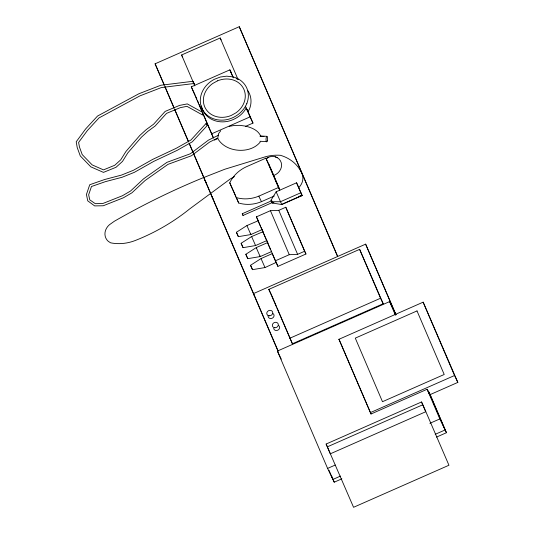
<?xml version="1.0" encoding="UTF-8"?>
<svg xmlns="http://www.w3.org/2000/svg" width="534" height="534" viewBox="0 0 534 534"><rect width="100%" height="100%" fill="white"/><g stroke="black" fill="none" stroke-linecap="round" stroke-linejoin="round"><path stroke-width="0.8" d="M217.945 137.458L218.473 133.774L220.749 130.71M206.845 124.736C209.054 126.231 205.296 122.253 206.244 124.128M193.154 81.301L193.522 83.578L193.582 82.376M245.346 106.226L248.003 111.74L249.478 109.07A24.611 21.34 -25.7 0 0 247.616 90.373M271.058 200.163L276.158 191.786L296.57 182.788L302.177 195.551L281.772 204.549L272.353 203.013L271.058 200.163L271.693 201.478M202.686 113.321L202.513 114.93L203.214 114.423L202.686 113.321L203.053 112.941M260.265 142.004C250.513 154.299 226.403 152.631 218.246 139.314M205.977 123.581L190.918 140.021L176.04 148.392L152.664 159.399L133.38 170.306L121.432 175.105L104.744 179.491L89.739 184.737L86.435 194.483L87.763 200.871L94.638 205.897L103.236 205.77L123.401 197.787L131.911 192.821L145.054 180.545L167.97 164.365L191.472 155.741L209.648 142.044L217.732 138.006M206.685 124.048L206.298 123.234L207.285 125.477L192.313 141.817L177.068 150.394L153.699 161.401L134.354 172.342L122.153 177.248L105.418 181.647L91.461 186.52L88.644 194.81L89.772 199.843L95.279 203.674L102.768 203.527L122.413 195.751L130.576 190.998L143.653 178.777L166.922 162.343L190.384 153.752L208.44 140.128L218.66 135.149M261.013 227.404L262.074 229.607L250.846 234.553L238.371 236.662L236.689 232.924L236.428 232.263L246.888 225.575L258.202 220.769M266.78 240.607L255.552 245.56L243.077 247.663L241.815 244.919L241.134 243.264L251.594 236.575L262.908 231.769M271.179 251.033L271.486 251.607L260.265 256.56L247.783 258.663L246.294 255.386L245.847 254.264L256.3 247.576L267.527 242.63L267.828 243.21M251.481 267.494L250.553 265.271L261.013 258.583L272.233 253.63M234.506 176.56L230.187 179.01L189.683 208.914A181.246 157.123 -25.7 0 1 135.389 240.454A40.704 35.284 -25.7 0 1 110.598 242.823L108.248 241.315A12.803 11.101 -25.7 0 1 109.39 224.774L114.323 221.27A644.485 558.704 -25.7 0 1 202.106 178.162L224.861 169.225L265.431 156.762A41.118 35.645 -25.7 0 1 280.377 155.294A40.864 35.431 -25.7 0 1 302.024 173.757A14.438 12.516 -25.7 0 1 298.686 187.728M268.535 157.296L266.219 158.605L268.882 157.143A9.559 8.29 -25.7 0 1 274.736 156.662L277.34 157.69A11.234 9.739 -25.7 0 1 281.371 167.115A11.234 9.739 -25.7 0 1 273.488 175.593M164.272 85.273L155.094 63.806L239.259 26.7L337.595 256.207M194.837 85.887L181.6 54.989L220.175 37.981L221.096 39.89M213.413 138.032L191.299 86.848L229.874 69.841L232.937 76.849M236.135 78.898L237.436 78.324L238.051 79.593M211.431 133.907L250.005 116.899L252.982 123.087L245.42 126.418M214.408 140.095L218.192 138.426M269.864 166.434L265.885 158.171L246.247 166.828A30.919 26.8 -25.7 0 0 229.74 182.822L238.671 203A31.693 27.474 -25.7 0 0 261.446 201.672L274.289 196.011M236.021 197.487A31.693 27.474 -25.7 0 0 258.796 196.165L278.434 187.507L279.763 190.258M272.647 202.399L243.03 215.456L242.736 214.828L242.269 213.74L271.893 200.677M298.953 196.358L302.177 195.551L300.829 192.747L280.417 201.745L271.719 201.705M282.059 204.215L302.104 195.371M256.413 216.864L270.438 210.676L278.781 210.336L285.79 207.245L305.949 254.01L277.894 266.379L256.413 216.864L258.069 220.308M275.237 260.866L289.268 254.685L297.605 254.344L304.62 251.254L305.949 254.01M276.145 262.448L264.971 267.561L252.489 269.67L250.553 265.271M395.928 314.593L365.636 244.145L253.416 293.627L254.738 296.377M268.836 289.375L359.629 249.345L383.198 303.746L292.412 343.776L268.836 289.375L271.492 294.881M289.755 338.269L380.548 298.239L383.198 303.746M341.867 478.818L334.231 482.189L327.602 468.411L277.4 351.058L389.62 301.583L395.921 314.666M338.977 339.277L423.148 302.164L457.838 382.397L429.783 394.766L427.133 389.259L371.023 413.997L338.977 339.277L371.023 413.997M370.356 412.622L454.527 375.509L457.838 382.397M421.526 401.975L425.711 411.754L330.319 453.813L326.134 444.034L421.526 401.975L422.521 404.044M327.462 446.791L422.855 404.732L448.947 465.241L353.561 507.3L326.134 444.034M327.602 468.411L335.239 465.047M429.903 423.308L439.829 418.93L446.457 432.707L436.532 437.086M340.538 476.068L332.909 479.432L328.971 470.227M435.203 434.329L445.129 429.95L428.722 391.602M273.962 202.613L272.353 203.013L271.913 201.992M229.206 126.358L234.426 125.437L239.993 125.35L245.52 126.111M193.508 82.697L193.835 83.504L192.867 81.295L160.801 85.26L138.98 93.71L97.528 116.045L85.573 129.028L76.215 141.79L77.223 147.584L80.28 155.921L90.847 166.855L103.462 172.382L116.032 167.282L122.513 161.388L127.793 152.918L141.437 137.165L147.678 131.471L155.154 125.991L166.535 113.375L180.312 107.648L186.927 106.333L202.379 114.883M193.522 83.578L161.388 87.556L139.968 95.853L98.977 117.934L87.362 130.556L78.605 142.445L79.466 147.024L82.209 154.6L92.168 164.899L103.503 169.879L114.763 165.26L120.724 159.84L125.931 151.489L139.781 135.489L146.196 129.642L153.585 124.222L165.153 111.406L179.624 105.385L187.3 103.91L202.119 112.08M260.438 135.996L266.887 136.324M259.998 136.25L264.023 136.457M259.898 141.27L266.339 141.597M246.294 126.331C251.975 127.726 258.256 130.363 260.705 136.103M275.184 156.789L277.34 157.69M207.285 125.477L206.898 124.656M276.191 262.615L272.28 253.797M242.269 213.74L243.03 215.456M246.975 225.715L250.846 234.553L250.626 233.932M251.688 236.716L255.506 245.393M261.099 258.723L264.924 267.394M236.428 232.263L238.371 236.662M241.134 243.264L243.077 247.663M245.847 254.264L247.783 258.663M266.686 240.467L262.815 231.629M256.607 248.156C255.125 245.246 261.166 258.997 260.038 255.933M230.755 71.663L231.362 72.938M281.772 204.549L276.158 191.786M258.796 196.165L261.446 201.672M181.6 54.989L182.521 56.898M193.608 82.683L194.596 84.953M191.299 86.848L195.244 95.306M229.74 182.822L235.848 196.399M155.094 63.806L164.285 84.959M204.936 180.312L206.257 183.062M211.784 196.325L213.113 199.082M277.4 351.058L281.284 359.142M270.424 249.405L267.527 242.63M260.525 226.323L258.336 221.25M251.561 267.447L252.489 269.67M193.708 82.803L194.016 83.524M423.148 302.164L454.527 375.509M429.396 392.824L446.457 432.707M365.636 244.145L395.908 314.9M428.148 390.948L429.783 394.766M389.62 301.583L395.427 315.16M427.133 389.259L439.829 418.93M359.629 249.345L380.548 298.239M239.259 26.7L337.581 256.514M296.57 182.788L300.829 192.747M220.175 37.981L238.031 79.473M247.142 109.423L252.982 123.087M247.035 109.477L248.003 111.74M229.874 69.841L233.298 77.837M250.005 116.899L246.181 107.948C242.823 114.616 236.101 118.982 229.093 121.044A24.611 21.34 -25.7 0 1 201.452 105.879M270.184 167.182L279.516 189.003M268.535 163.678L279.803 190.004M265.885 158.171L278.434 187.507M285.79 207.245L304.62 251.254M278.781 210.336L297.605 254.344M270.438 210.676L289.268 254.685M261.987 229.199L262.962 231.476M266.853 240.58L267.828 242.857M276.592 263.342L277.894 266.379M193.361 82.416L193.782 83.391M195.898 96.828L196.872 99.104M197.52 100.619L198.494 102.902M199.142 104.417L202.066 111.246M203.367 114.283L213.433 137.819M236.475 197.867L238.671 203M271.819 295.642L276.392 306.342M277.046 307.871L292.412 343.776M164.946 86.495L174.124 107.955M174.778 109.483L188.228 140.909M189.21 143.212L193.141 152.404M193.802 153.939L277.847 350.384M331.607 476.048L334.231 482.189M164.933 86.802L174.111 108.262M174.765 109.797L188.542 141.984M189.196 143.519L278.147 351.432M272.987 313.525A3.064 2.657 -25.7 0 1 272.126 318.264A3.064 2.657 -25.7 0 1 268.128 315.667M278.561 325.486A3.064 2.657 -25.7 0 1 278.06 330.045A3.064 2.657 -25.7 0 1 273.675 328.343M246.828 103.556C243.504 111.386 236.402 117.1 228.265 119.322A24.611 21.34 -25.7 0 1 201.338 106.867A24.611 21.34 -25.7 0 1 214.394 79.279L220.395 77.003L226.67 76.175L232.777 76.843A24.611 21.34 -25.7 0 1 246.828 103.556M217.518 80.834L212.619 83.551A21.467 18.61 -25.7 0 0 205.57 108.576A21.467 18.61 -25.7 0 0 231.142 115.498L236.041 112.781A21.467 18.61 -25.7 0 0 243.09 87.756A21.467 18.61 -25.7 0 0 217.518 80.834M417.014 310.921L355.29 338.135L382.484 401.701L444.208 374.488L417.014 310.921M269.256 315.801A3.064 2.657 -25.7 0 0 272.56 311.823A3.064 2.657 -25.7 0 0 267.447 311.562A3.064 2.657 -25.7 0 0 269.256 315.801M274.83 327.763A3.064 2.657 -25.7 0 0 278.134 323.791A3.064 2.657 -25.7 0 0 273.021 323.524A3.064 2.657 -25.7 0 0 274.83 327.763M267.26 140.963A2.79 0.741 -87.1 0 0 267.073 136.384A2.79 0.741 -87.1 0 0 266.045 139.981A2.79 0.741 -87.1 0 0 267.26 140.963"/></g></svg>
